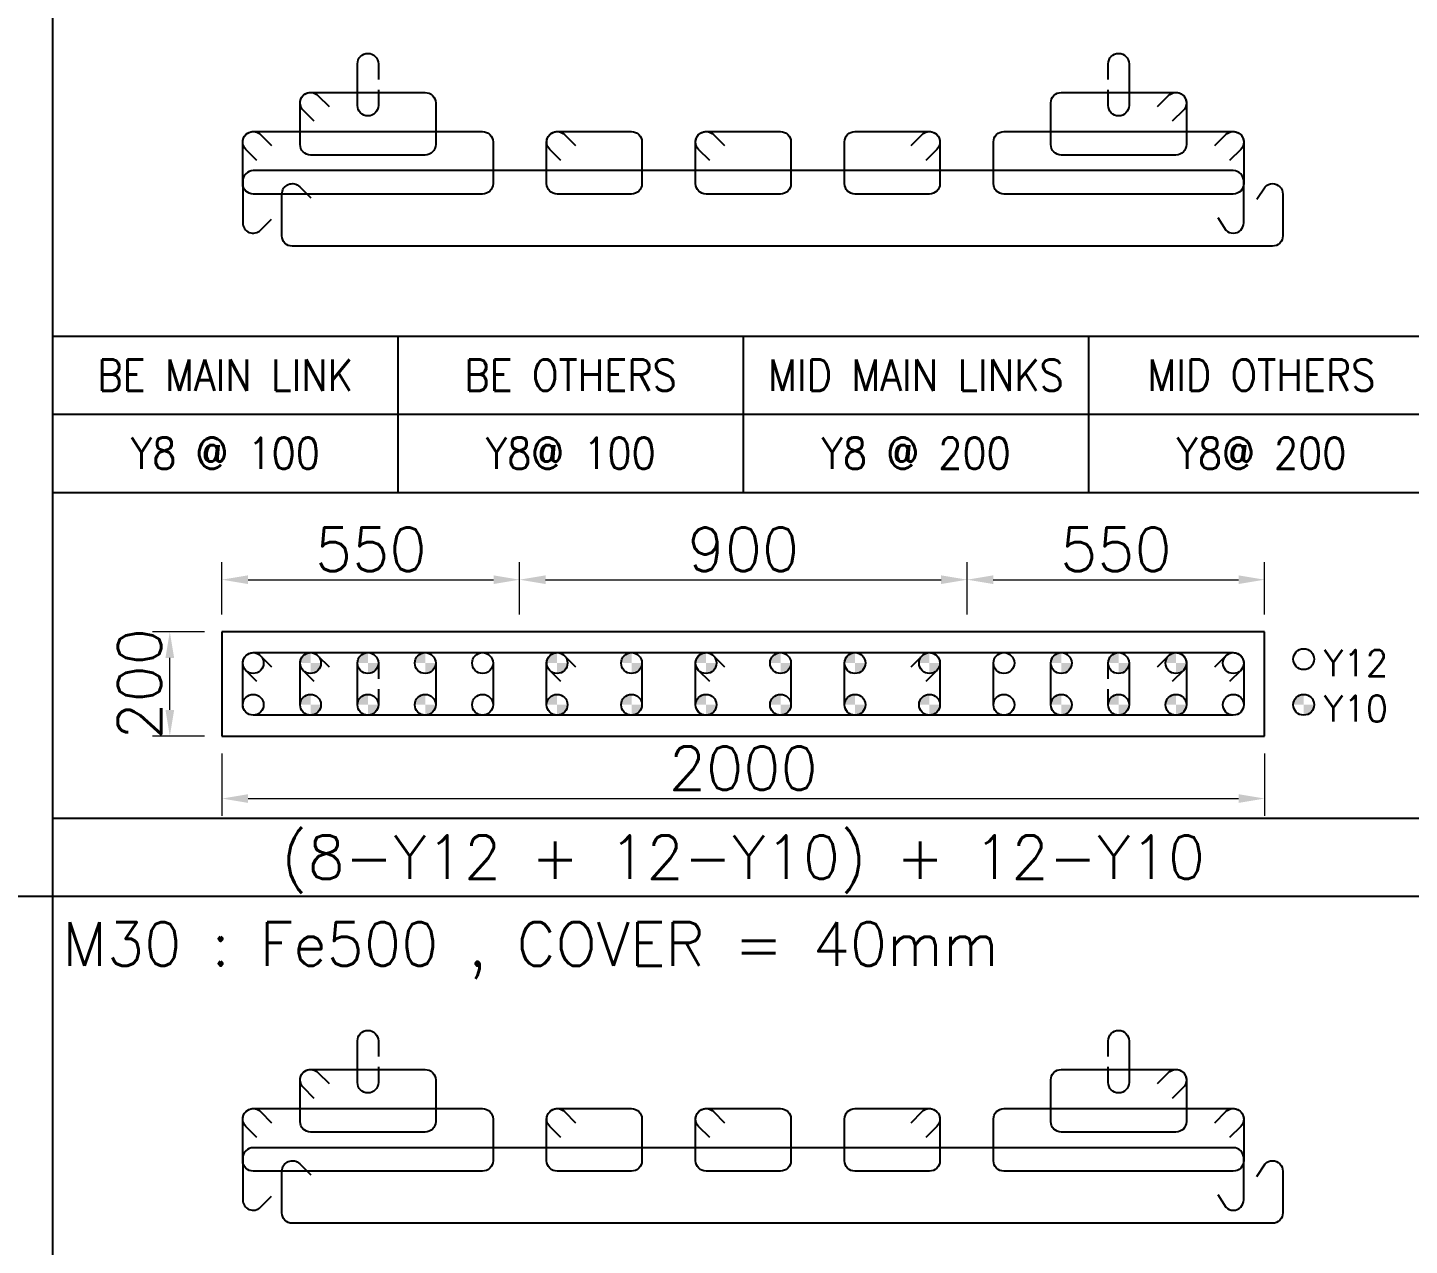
# Model space of a CAD drawing. Header units: millimetres. Extents: x -28339001 to -28288919, y 786803 to 887141.
# Drawn here: x -28332637 to -28324686, y 816841 to 823851 of the extents above; entities that cross this region are included whole.
import ezdxf
from ezdxf.enums import TextEntityAlignment as Align

# ---------------------------------------------------------------- set-up
doc = ezdxf.new("R2010")
doc.units = ezdxf.units.MM
doc.header["$LTSCALE"] = 1000
doc.header["$MEASUREMENT"] = 0
doc.header["$PDMODE"] = 34
doc.header["$PDSIZE"] = -8
doc.layers.get('0').update_dxf_attribs({"lineweight": 5})
for name, color, linetype in [('04 NORMAL TEXT.', 4, 'Continuous'), ('09 COL TEXT-SCH', 2, 'Continuous'), ('14 REINF', 6, 'Continuous'), ('22 TABLE FRAME', 5, 'Continuous'), ('23 STIRRUPS', 5, 'Continuous'), ('TEXT', 4, 'Continuous')]:
    doc.layers.add(name, color=color, linetype=linetype)
doc.layers.add('19 COLUMN', color=1, linetype='Continuous', lineweight=25)
doc.styles.add('ROMANS', font='simplex.shx')
doc.dimstyles.new('D 50', dxfattribs={"dimscale": 100, "dimtxt": 3, "dimasz": 1.5, "dimexe": 1, "dimexo": 1, "dimgap": 0.5, "dimtad": 1, "dimdec": 0, "dimdsep": 46, "dimtxsty": 'ROMANS', "dimcen": 2.5, "dimclrd": 5, "dimclre": 5, "dimclrt": 4, "dimadec": 0, "dimazin": 0, "dimtfac": 1, "dimtdec": 0, "dimtmove": 0, "dimatfit": 3, "dimfxl": 1, "dimlwd": 0, "dimlwe": 0, "dimarcsym": 0})

# ---------------------------------------------------------------- blocks, each defined once
blk = doc.blocks.new('*D25')
at = {"color": 5, "lineweight": 0, "transparency": 16777216}
for p, q in [((-28331518.5659, 819673.0245), (-28331518.5659, 819313.0245)), ((-28325518.5659, 819673.0245), (-28325518.5659, 819313.0245)), ((-28331368.5659, 819413.0245), (-28325668.5659, 819413.0245))]:
    blk.add_line(p, q, dxfattribs=at)
at = {"color": 5, "transparency": 16777216}
for points in [[(-28331368.5659, 819438.0245), (-28331368.5659, 819388.0245), (-28331518.5659, 819413.0245)], [(-28325668.5659, 819388.0245), (-28325668.5659, 819438.0245), (-28325518.5659, 819413.0245)]]:
    blk.add_solid(points, dxfattribs=at)
at = {"layer": 'Defpoints', "color": 0, "transparency": 16777216}
for p in [(-28331518.5659, 819773.0245), (-28325518.5659, 819773.0245), (-28325518.5659, 819413.0245)]:
    blk.add_point(p, dxfattribs=at)
at = {"color": 4, "transparency": 16777216, "insert": (-28328518.5659, 819588.0245), "char_height": 250, "attachment_point": 5, "style": 'ROMANS'}
blk.add_mtext('2000', dxfattribs=at)
blk = doc.blocks.new('*D71')
at = {"color": 5, "lineweight": 0, "transparency": 16777216}
for p, q in [((-28331618.5659, 820373.0245), (-28331918.5659, 820373.0245)), ((-28331818.5659, 819923.0245), (-28331818.5659, 820223.0245)), ((-28331618.5659, 819773.0245), (-28331918.5659, 819773.0245))]:
    blk.add_line(p, q, dxfattribs=at)
at = {"color": 5, "transparency": 16777216}
for points in [[(-28331793.5659, 820223.0245), (-28331843.5659, 820223.0245), (-28331818.5659, 820373.0245)], [(-28331843.5659, 819923.0245), (-28331793.5659, 819923.0245), (-28331818.5659, 819773.0245)]]:
    blk.add_solid(points, dxfattribs=at)
at = {"layer": 'Defpoints', "color": 0, "transparency": 16777216}
for p in [(-28331818.5659, 820373.0245), (-28331518.5659, 820373.0245), (-28331518.5659, 819773.0245)]:
    blk.add_point(p, dxfattribs=at)
at = {"color": 4, "transparency": 16777216, "insert": (-28331993.5659, 820073.0245), "char_height": 250, "attachment_point": 5, "rotation": 90, "style": 'ROMANS'}
blk.add_mtext('200', dxfattribs=at)
blk = doc.blocks.new('*D72')
at = {"color": 5, "lineweight": 0, "transparency": 16777216}
for p, q in [((-28331518.5659, 820473.0245), (-28331518.5659, 820773.0245)), ((-28329805.8677, 820473.0245), (-28329805.8677, 820773.0245)), ((-28331368.5659, 820673.0245), (-28329955.8677, 820673.0245))]:
    blk.add_line(p, q, dxfattribs=at)
at = {"color": 5, "transparency": 16777216}
for points in [[(-28331368.5659, 820698.0245), (-28331368.5659, 820648.0245), (-28331518.5659, 820673.0245)], [(-28329955.8677, 820648.0245), (-28329955.8677, 820698.0245), (-28329805.8677, 820673.0245)]]:
    blk.add_solid(points, dxfattribs=at)
at = {"layer": 'Defpoints', "color": 0, "transparency": 16777216}
for p in [(-28329805.8677, 820673.0245), (-28331518.5659, 820373.0245), (-28329805.8677, 820373.0245)]:
    blk.add_point(p, dxfattribs=at)
at = {"color": 4, "transparency": 16777216, "insert": (-28330662.2168, 820848.0245), "char_height": 250, "attachment_point": 5, "style": 'ROMANS'}
blk.add_mtext('550', dxfattribs=at)
blk = doc.blocks.new('*D73')
at = {"color": 5, "lineweight": 0, "transparency": 16777216}
for p, q in [((-28329805.8677, 820473.0245), (-28329805.8677, 820773.0245)), ((-28327230.0128, 820473.0245), (-28327230.0128, 820773.0245)), ((-28329655.8677, 820673.0245), (-28327380.0128, 820673.0245))]:
    blk.add_line(p, q, dxfattribs=at)
at = {"color": 5, "transparency": 16777216}
for points in [[(-28329655.8677, 820698.0245), (-28329655.8677, 820648.0245), (-28329805.8677, 820673.0245)], [(-28327380.0128, 820648.0245), (-28327380.0128, 820698.0245), (-28327230.0128, 820673.0245)]]:
    blk.add_solid(points, dxfattribs=at)
at = {"layer": 'Defpoints', "color": 0, "transparency": 16777216}
for p in [(-28327230.0128, 820673.0245), (-28329805.8677, 820373.0245), (-28327230.0128, 820373.0245)]:
    blk.add_point(p, dxfattribs=at)
at = {"color": 4, "transparency": 16777216, "insert": (-28328517.94025, 820848.0245), "char_height": 250, "attachment_point": 5, "style": 'ROMANS'}
blk.add_mtext('900', dxfattribs=at)
blk = doc.blocks.new('*D74')
at = {"color": 5, "lineweight": 0, "transparency": 16777216}
for p, q in [((-28327230.0128, 820473.0245), (-28327230.0128, 820773.0245)), ((-28325518.5659, 820473.0245), (-28325518.5659, 820773.0245)), ((-28327080.0128, 820673.0245), (-28325668.5659, 820673.0245))]:
    blk.add_line(p, q, dxfattribs=at)
at = {"color": 5, "transparency": 16777216}
for points in [[(-28327080.0128, 820698.0245), (-28327080.0128, 820648.0245), (-28327230.0128, 820673.0245)], [(-28325668.5659, 820648.0245), (-28325668.5659, 820698.0245), (-28325518.5659, 820673.0245)]]:
    blk.add_solid(points, dxfattribs=at)
at = {"layer": 'Defpoints', "color": 0, "transparency": 16777216}
for p in [(-28325518.5659, 820673.0245), (-28327230.0128, 820373.0245), (-28325518.5659, 820373.0245)]:
    blk.add_point(p, dxfattribs=at)
at = {"color": 4, "transparency": 16777216, "insert": (-28326374.28935, 820848.0245), "char_height": 250, "attachment_point": 5, "style": 'ROMANS'}
blk.add_mtext('550', dxfattribs=at)

msp = doc.modelspace()

# ---------------------------------------------------------------- hatches: boundary and pattern name
at = {"layer": '14 REINF'}
h = msp.add_hatch(color=6, dxfattribs=at)
edge = h.paths.add_edge_path(flags=0)
edge.add_line((-28331068.6, 820193), (-28331008.6, 820193))
edge.add_line((-28331008.6, 820193), (-28331008.6, 820253))
edge.add_arc((-28331008.6, 820193), 60, 90, 180)
edge = h.paths.add_edge_path(flags=0)
edge.add_line((-28330948.6, 820193), (-28331008.6, 820193))
edge.add_line((-28331008.6, 820193), (-28331008.6, 820133))
edge.add_arc((-28331008.6, 820193), 60, 270, 360)
h = msp.add_hatch(color=6, dxfattribs=at)
edge = h.paths.add_edge_path(flags=0)
edge.add_line((-28330738.6, 820193), (-28330678.6, 820193))
edge.add_line((-28330678.6, 820193), (-28330678.6, 820253))
edge.add_arc((-28330678.6, 820193), 60, 90, 180)
edge = h.paths.add_edge_path(flags=0)
edge.add_line((-28330618.6, 820193), (-28330678.6, 820193))
edge.add_line((-28330678.6, 820193), (-28330678.6, 820133))
edge.add_arc((-28330678.6, 820193), 60, 270, 360)
h = msp.add_hatch(color=6, dxfattribs=at)
edge = h.paths.add_edge_path(flags=0)
edge.add_line((-28330408.6, 820193), (-28330348.6, 820193))
edge.add_line((-28330348.6, 820193), (-28330348.6, 820253))
edge.add_arc((-28330348.6, 820193), 60, 90, 180)
edge = h.paths.add_edge_path(flags=0)
edge.add_line((-28330288.6, 820193), (-28330348.6, 820193))
edge.add_line((-28330348.6, 820193), (-28330348.6, 820133))
edge.add_arc((-28330348.6, 820193), 60, 270, 360)
h = msp.add_hatch(color=6, dxfattribs=at)
edge = h.paths.add_edge_path(flags=0)
edge.add_line((-28329650, 820193), (-28329590, 820193))
edge.add_line((-28329590, 820193), (-28329590, 820253))
edge.add_arc((-28329590, 820193), 60, 90, 180)
edge = h.paths.add_edge_path(flags=0)
edge.add_line((-28329530, 820193), (-28329590, 820193))
edge.add_line((-28329590, 820193), (-28329590, 820133))
edge.add_arc((-28329590, 820193), 60, 270, 360)
h = msp.add_hatch(color=6, dxfattribs=at)
edge = h.paths.add_edge_path(flags=0)
edge.add_line((-28329221.4, 820193), (-28329161.4, 820193))
edge.add_line((-28329161.4, 820193), (-28329161.4, 820253))
edge.add_arc((-28329161.4, 820193), 60, 90, 180)
edge = h.paths.add_edge_path(flags=0)
edge.add_line((-28329101.4, 820193), (-28329161.4, 820193))
edge.add_line((-28329161.4, 820193), (-28329161.4, 820133))
edge.add_arc((-28329161.4, 820193), 60, 270, 360)
h = msp.add_hatch(color=6, dxfattribs=at)
edge = h.paths.add_edge_path(flags=0)
edge.add_line((-28328792.9, 820193), (-28328732.9, 820193))
edge.add_line((-28328732.9, 820193), (-28328732.9, 820253))
edge.add_arc((-28328732.9, 820193), 60, 90, 180)
edge = h.paths.add_edge_path(flags=0)
edge.add_line((-28328672.9, 820193), (-28328732.9, 820193))
edge.add_line((-28328732.9, 820193), (-28328732.9, 820133))
edge.add_arc((-28328732.9, 820193), 60, 270, 360)
h = msp.add_hatch(color=6, dxfattribs=at)
edge = h.paths.add_edge_path(flags=0)
edge.add_line((-28328364.3, 820193), (-28328304.3, 820193))
edge.add_line((-28328304.3, 820193), (-28328304.3, 820253))
edge.add_arc((-28328304.3, 820193), 60, 90, 180)
edge = h.paths.add_edge_path(flags=0)
edge.add_line((-28328244.3, 820193), (-28328304.3, 820193))
edge.add_line((-28328304.3, 820193), (-28328304.3, 820133))
edge.add_arc((-28328304.3, 820193), 60, 270, 360)
h = msp.add_hatch(color=6, dxfattribs=at)
edge = h.paths.add_edge_path(flags=0)
edge.add_line((-28327935.7, 820193), (-28327875.7, 820193))
edge.add_line((-28327875.7, 820193), (-28327875.7, 820253))
edge.add_arc((-28327875.7, 820193), 60, 90, 180)
edge = h.paths.add_edge_path(flags=0)
edge.add_line((-28327815.7, 820193), (-28327875.7, 820193))
edge.add_line((-28327875.7, 820193), (-28327875.7, 820133))
edge.add_arc((-28327875.7, 820193), 60, 270, 360)
h = msp.add_hatch(color=6, dxfattribs=at)
edge = h.paths.add_edge_path(flags=0)
edge.add_line((-28327507.1, 820193), (-28327447.1, 820193))
edge.add_line((-28327447.1, 820193), (-28327447.1, 820253))
edge.add_arc((-28327447.1, 820193), 60, 90, 180)
edge = h.paths.add_edge_path(flags=0)
edge.add_line((-28327387.1, 820193), (-28327447.1, 820193))
edge.add_line((-28327447.1, 820193), (-28327447.1, 820133))
edge.add_arc((-28327447.1, 820193), 60, 270, 360)
h = msp.add_hatch(color=6, dxfattribs=at)
edge = h.paths.add_edge_path(flags=0)
edge.add_line((-28326748.6, 820193), (-28326688.6, 820193))
edge.add_line((-28326688.6, 820193), (-28326688.6, 820253))
edge.add_arc((-28326688.6, 820193), 60, 90, 180)
edge = h.paths.add_edge_path(flags=0)
edge.add_line((-28326628.6, 820193), (-28326688.6, 820193))
edge.add_line((-28326688.6, 820193), (-28326688.6, 820133))
edge.add_arc((-28326688.6, 820193), 60, 270, 360)
h = msp.add_hatch(color=6, dxfattribs=at)
edge = h.paths.add_edge_path(flags=0)
edge.add_line((-28326418.6, 820193), (-28326358.6, 820193))
edge.add_line((-28326358.6, 820193), (-28326358.6, 820253))
edge.add_arc((-28326358.6, 820193), 60, 90, 180)
edge = h.paths.add_edge_path(flags=0)
edge.add_line((-28326298.6, 820193), (-28326358.6, 820193))
edge.add_line((-28326358.6, 820193), (-28326358.6, 820133))
edge.add_arc((-28326358.6, 820193), 60, 270, 360)
h = msp.add_hatch(color=6, dxfattribs=at)
edge = h.paths.add_edge_path(flags=0)
edge.add_line((-28326088.6, 820193), (-28326028.6, 820193))
edge.add_line((-28326028.6, 820193), (-28326028.6, 820253))
edge.add_arc((-28326028.6, 820193), 60, 90, 180)
edge = h.paths.add_edge_path(flags=0)
edge.add_line((-28325968.6, 820193), (-28326028.6, 820193))
edge.add_line((-28326028.6, 820193), (-28326028.6, 820133))
edge.add_arc((-28326028.6, 820193), 60, 270, 360)
h = msp.add_hatch(color=6, dxfattribs=at)
edge = h.paths.add_edge_path(flags=0)
edge.add_line((-28331068.6, 819953), (-28331008.6, 819953))
edge.add_line((-28331008.6, 819953), (-28331008.6, 820013))
edge.add_arc((-28331008.6, 819953), 60, 90, 180)
edge = h.paths.add_edge_path(flags=0)
edge.add_line((-28330948.6, 819953), (-28331008.6, 819953))
edge.add_line((-28331008.6, 819953), (-28331008.6, 819893))
edge.add_arc((-28331008.6, 819953), 60, 270, 360)
h = msp.add_hatch(color=6, dxfattribs=at)
edge = h.paths.add_edge_path(flags=0)
edge.add_line((-28330738.6, 819953), (-28330678.6, 819953))
edge.add_line((-28330678.6, 819953), (-28330678.6, 820013))
edge.add_arc((-28330678.6, 819953), 60, 90, 180)
edge = h.paths.add_edge_path(flags=0)
edge.add_line((-28330618.6, 819953), (-28330678.6, 819953))
edge.add_line((-28330678.6, 819953), (-28330678.6, 819893))
edge.add_arc((-28330678.6, 819953), 60, 270, 360)
h = msp.add_hatch(color=6, dxfattribs=at)
edge = h.paths.add_edge_path(flags=0)
edge.add_line((-28330408.6, 819953), (-28330348.6, 819953))
edge.add_line((-28330348.6, 819953), (-28330348.6, 820013))
edge.add_arc((-28330348.6, 819953), 60, 90, 180)
edge = h.paths.add_edge_path(flags=0)
edge.add_line((-28330288.6, 819953), (-28330348.6, 819953))
edge.add_line((-28330348.6, 819953), (-28330348.6, 819893))
edge.add_arc((-28330348.6, 819953), 60, 270, 360)
h = msp.add_hatch(color=6, dxfattribs=at)
edge = h.paths.add_edge_path(flags=0)
edge.add_line((-28329650, 819953), (-28329590, 819953))
edge.add_line((-28329590, 819953), (-28329590, 820013))
edge.add_arc((-28329590, 819953), 60, 90, 180)
edge = h.paths.add_edge_path(flags=0)
edge.add_line((-28329530, 819953), (-28329590, 819953))
edge.add_line((-28329590, 819953), (-28329590, 819893))
edge.add_arc((-28329590, 819953), 60, 270, 360)
h = msp.add_hatch(color=6, dxfattribs=at)
edge = h.paths.add_edge_path(flags=0)
edge.add_line((-28329221.4, 819953), (-28329161.4, 819953))
edge.add_line((-28329161.4, 819953), (-28329161.4, 820013))
edge.add_arc((-28329161.4, 819953), 60, 90, 180)
edge = h.paths.add_edge_path(flags=0)
edge.add_line((-28329101.4, 819953), (-28329161.4, 819953))
edge.add_line((-28329161.4, 819953), (-28329161.4, 819893))
edge.add_arc((-28329161.4, 819953), 60, 270, 360)
h = msp.add_hatch(color=6, dxfattribs=at)
edge = h.paths.add_edge_path(flags=0)
edge.add_line((-28328792.9, 819953), (-28328732.9, 819953))
edge.add_line((-28328732.9, 819953), (-28328732.9, 820013))
edge.add_arc((-28328732.9, 819953), 60, 90, 180)
edge = h.paths.add_edge_path(flags=0)
edge.add_line((-28328672.9, 819953), (-28328732.9, 819953))
edge.add_line((-28328732.9, 819953), (-28328732.9, 819893))
edge.add_arc((-28328732.9, 819953), 60, 270, 360)
h = msp.add_hatch(color=6, dxfattribs=at)
edge = h.paths.add_edge_path(flags=0)
edge.add_line((-28328364.3, 819953), (-28328304.3, 819953))
edge.add_line((-28328304.3, 819953), (-28328304.3, 820013))
edge.add_arc((-28328304.3, 819953), 60, 90, 180)
edge = h.paths.add_edge_path(flags=0)
edge.add_line((-28328244.3, 819953), (-28328304.3, 819953))
edge.add_line((-28328304.3, 819953), (-28328304.3, 819893))
edge.add_arc((-28328304.3, 819953), 60, 270, 360)
h = msp.add_hatch(color=6, dxfattribs=at)
edge = h.paths.add_edge_path(flags=0)
edge.add_line((-28327935.7, 819953), (-28327875.7, 819953))
edge.add_line((-28327875.7, 819953), (-28327875.7, 820013))
edge.add_arc((-28327875.7, 819953), 60, 90, 180)
edge = h.paths.add_edge_path(flags=0)
edge.add_line((-28327815.7, 819953), (-28327875.7, 819953))
edge.add_line((-28327875.7, 819953), (-28327875.7, 819893))
edge.add_arc((-28327875.7, 819953), 60, 270, 360)
h = msp.add_hatch(color=6, dxfattribs=at)
edge = h.paths.add_edge_path(flags=0)
edge.add_line((-28327507.1, 819953), (-28327447.1, 819953))
edge.add_line((-28327447.1, 819953), (-28327447.1, 820013))
edge.add_arc((-28327447.1, 819953), 60, 90, 180)
edge = h.paths.add_edge_path(flags=0)
edge.add_line((-28327387.1, 819953), (-28327447.1, 819953))
edge.add_line((-28327447.1, 819953), (-28327447.1, 819893))
edge.add_arc((-28327447.1, 819953), 60, 270, 360)
h = msp.add_hatch(color=6, dxfattribs=at)
edge = h.paths.add_edge_path(flags=0)
edge.add_line((-28326748.6, 819953), (-28326688.6, 819953))
edge.add_line((-28326688.6, 819953), (-28326688.6, 820013))
edge.add_arc((-28326688.6, 819953), 60, 90, 180)
edge = h.paths.add_edge_path(flags=0)
edge.add_line((-28326628.6, 819953), (-28326688.6, 819953))
edge.add_line((-28326688.6, 819953), (-28326688.6, 819893))
edge.add_arc((-28326688.6, 819953), 60, 270, 360)
h = msp.add_hatch(color=6, dxfattribs=at)
edge = h.paths.add_edge_path(flags=0)
edge.add_line((-28326418.6, 819953), (-28326358.6, 819953))
edge.add_line((-28326358.6, 819953), (-28326358.6, 820013))
edge.add_arc((-28326358.6, 819953), 60, 90, 180)
edge = h.paths.add_edge_path(flags=0)
edge.add_line((-28326298.6, 819953), (-28326358.6, 819953))
edge.add_line((-28326358.6, 819953), (-28326358.6, 819893))
edge.add_arc((-28326358.6, 819953), 60, 270, 360)
h = msp.add_hatch(color=6, dxfattribs=at)
edge = h.paths.add_edge_path(flags=0)
edge.add_line((-28326088.6, 819953), (-28326028.6, 819953))
edge.add_line((-28326028.6, 819953), (-28326028.6, 820013))
edge.add_arc((-28326028.6, 819953), 60, 90, 180)
edge = h.paths.add_edge_path(flags=0)
edge.add_line((-28325968.6, 819953), (-28326028.6, 819953))
edge.add_line((-28326028.6, 819953), (-28326028.6, 819893))
edge.add_arc((-28326028.6, 819953), 60, 270, 360)
h = msp.add_hatch(color=6, dxfattribs=at)
edge = h.paths.add_edge_path(flags=0)
edge.add_line((-28325353.6, 819953), (-28325293.6, 819953))
edge.add_line((-28325293.6, 819953), (-28325293.6, 820013))
edge.add_arc((-28325293.6, 819953), 60, 90, 180)
edge = h.paths.add_edge_path(flags=0)
edge.add_line((-28325233.6, 819953), (-28325293.6, 819953))
edge.add_line((-28325293.6, 819953), (-28325293.6, 819893))
edge.add_arc((-28325293.6, 819953), 60, 270, 360)

# ---------------------------------------------------------------- linework, layer by layer
at = {"layer": '14 REINF', "color": 6}
for centre in [(-28331338.6, 820193), (-28331008.6, 820193), (-28330678.6, 820193), (-28330348.6, 820193), (-28330018.6, 820193), (-28329590, 820193), (-28329161.4, 820193), (-28328732.9, 820193), (-28328304.3, 820193), (-28327875.7, 820193), (-28327447.1, 820193), (-28327018.6, 820193), (-28326688.6, 820193), (-28326358.6, 820193), (-28326028.6, 820193), (-28325698.6, 820193), (-28325293.6, 820215.5), (-28331338.6, 819953), (-28331008.6, 819953), (-28330678.6, 819953), (-28330348.6, 819953), (-28330018.6, 819953), (-28329590, 819953), (-28329161.4, 819953), (-28328732.9, 819953), (-28328304.3, 819953), (-28327875.7, 819953), (-28327447.1, 819953), (-28327018.6, 819953), (-28326688.6, 819953), (-28326358.6, 819953), (-28326028.6, 819953), (-28325698.6, 819953), (-28325293.6, 819953)]:
    msp.add_circle(centre, 60, dxfattribs=at)
at = {"layer": '19 COLUMN', "color": 4}
for points in [[(-28325518.6, 820373), (-28331518.6, 820373)], [(-28331518.6, 820373), (-28331518.6, 819773)], [(-28325518.6, 819773), (-28325518.6, 820373)], [(-28331518.6, 819773), (-28325518.6, 819773)]]:
    msp.add_lwpolyline(points, dxfattribs=at)
at = {"layer": '22 TABLE FRAME', "color": 5, "linetype": 'Continuous'}
for p, q in [((-28332493.6, 863850.8), (-28332493.6, 789225.8)), ((-28332493.6, 822075.8), (-28315603.6, 822075.8)), ((-28330506.1, 822075.8), (-28330506.1, 821175.8)), ((-28328518.6, 822075.8), (-28328518.6, 821175.8)), ((-28326531.1, 822075.8), (-28326531.1, 821175.8)), ((-28332493.6, 821625.8), (-28315603.6, 821625.8)), ((-28332493.6, 821175.8), (-28315603.6, 821175.8)), ((-28332493.6, 819300.8), (-28315603.6, 819300.8)), ((-28336993.6, 818850.8), (-28315603.6, 818850.8))]:
    msp.add_line(p, q, dxfattribs=at)
at = {"layer": '23 STIRRUPS', "color": 5}
for points in [[(-28330618.6, 823493), (-28330618.6, 823403, -1), (-28330738.6, 823403), (-28330738.6, 823643, -1), (-28330618.6, 823643), (-28330618.6, 823553)], [(-28326418.6, 823553), (-28326418.6, 823643, -1), (-28326298.6, 823643), (-28326298.6, 823403, -1), (-28326418.6, 823403), (-28326418.6, 823493)], [(-28330987.4, 823312), (-28331051, 823375.6, -0.668178), (-28331008.6, 823478), (-28330348.6, 823478, -0.414214), (-28330288.6, 823418), (-28330288.6, 823178, -0.414214), (-28330348.6, 823118), (-28331008.6, 823118, -0.414214), (-28331068.6, 823178), (-28331068.6, 823418, -0.668179), (-28330966.1, 823460.5), (-28330902.5, 823396.8)], [(-28326134.6, 823396.8), (-28326071, 823460.5, -0.668179), (-28325968.6, 823418), (-28325968.6, 823178, -0.414214), (-28326028.6, 823118), (-28326688.6, 823118, -0.414214), (-28326748.6, 823178), (-28326748.6, 823418, -0.414214), (-28326688.6, 823478), (-28326028.6, 823478, -0.668178), (-28325986.1, 823375.6), (-28326049.8, 823312)], [(-28331317.4, 823087), (-28331381, 823150.6, -0.668178), (-28331338.6, 823253), (-28330018.6, 823253, -0.414214), (-28329958.6, 823193), (-28329958.6, 822953, -0.414214), (-28330018.6, 822893), (-28331338.6, 822893, -0.414214), (-28331398.6, 822953), (-28331398.6, 823193, -0.668179), (-28331296.1, 823235.5), (-28331232.5, 823171.8)], [(-28329568.8, 823087), (-28329632.4, 823150.6, -0.668314), (-28329590, 823253), (-28329161.4, 823253, -0.41436), (-28329101.4, 823193), (-28329101.4, 822953, -0.41436), (-28329161.4, 822893), (-28329590, 822893, -0.414323), (-28329650, 822953), (-28329650, 823193, -0.668179), (-28329547.6, 823235.5), (-28329483.9, 823171.8)], [(-28328711.6, 823087), (-28328775.3, 823150.6, -0.668133), (-28328732.8, 823253), (-28328304.3, 823253, -0.414177), (-28328244.3, 823193), (-28328244.3, 822953, -0.414177), (-28328304.3, 822893), (-28328732.8, 822893, -0.414177), (-28328792.8, 822953), (-28328792.8, 823193, -0.668179), (-28328690.4, 823235.5), (-28328626.8, 823171.8)], [(-28327553.2, 823171.8), (-28327489.5, 823235.5, -0.668179), (-28327387.1, 823193), (-28327387.1, 822953, -0.414323), (-28327447.1, 822893), (-28327875.7, 822893, -0.41436), (-28327935.7, 822953), (-28327935.7, 823193, -0.41436), (-28327875.7, 823253), (-28327447.1, 823253, -0.668314), (-28327404.7, 823150.6), (-28327468.3, 823087)], [(-28325804.6, 823171.8), (-28325741, 823235.5, -0.668179), (-28325638.6, 823193), (-28325638.6, 822953, -0.414214), (-28325698.6, 822893), (-28327018.6, 822893, -0.414214), (-28327078.6, 822953), (-28327078.6, 823193, -0.414214), (-28327018.6, 823253), (-28325698.6, 823253, -0.668178), (-28325656.1, 823150.6), (-28325719.8, 823087)], [(-28325788.6, 822758), (-28325741, 822685.6, 0.198912), (-28325698.6, 822668, 0.414214), (-28325638.6, 822728), (-28325638.6, 822968, 0.414214), (-28325698.6, 823028), (-28331338.6, 823028, 0.414214), (-28331398.6, 822968), (-28331398.6, 822728, 0.668179), (-28331296.1, 822685.6), (-28331232.5, 822749.2)], [(-28325563.6, 822863), (-28325516, 822935.5, -0.198912), (-28325473.6, 822953, -0.414214), (-28325413.6, 822893), (-28325413.6, 822653, -0.414214), (-28325473.6, 822593), (-28331113.6, 822593, -0.414214), (-28331173.6, 822653), (-28331173.6, 822893, -0.668179), (-28331071.1, 822935.5), (-28331007.5, 822871.8)], [(-28331317.4, 820087), (-28331381, 820150.6, -0.668178), (-28331338.6, 820253), (-28325698.6, 820253, -0.414214), (-28325638.6, 820193), (-28325638.6, 819953, -0.414214), (-28325698.6, 819893), (-28331338.6, 819893, -0.414214), (-28331398.6, 819953), (-28331398.6, 820193, -0.668179), (-28331296.1, 820235.5), (-28331232.5, 820171.8)], [(-28331317.4, 820087), (-28331381, 820150.6, -0.668178), (-28331338.6, 820253), (-28330018.6, 820253, -0.414214), (-28329958.6, 820193), (-28329958.6, 819953, -0.414214), (-28330018.6, 819893), (-28331338.6, 819893, -0.414214), (-28331398.6, 819953), (-28331398.6, 820193, -0.668179), (-28331296.1, 820235.5), (-28331232.5, 820171.8)], [(-28330987.4, 820087), (-28331051, 820150.6, -0.668178), (-28331008.6, 820253), (-28330348.6, 820253, -0.414214), (-28330288.6, 820193), (-28330288.6, 819953, -0.414214), (-28330348.6, 819893), (-28331008.6, 819893, -0.414214), (-28331068.6, 819953), (-28331068.6, 820193, -0.668179), (-28330966.1, 820235.5), (-28330902.5, 820171.8)], [(-28330618.6, 820043), (-28330618.6, 819953, -1), (-28330738.6, 819953), (-28330738.6, 820193, -1), (-28330618.6, 820193), (-28330618.6, 820103)], [(-28329568.8, 820087), (-28329632.4, 820150.6, -0.668314), (-28329590, 820253), (-28329161.4, 820253, -0.41436), (-28329101.4, 820193), (-28329101.4, 819953, -0.41436), (-28329161.4, 819893), (-28329590, 819893, -0.414323), (-28329650, 819953), (-28329650, 820193, -0.668179), (-28329547.6, 820235.5), (-28329483.9, 820171.8)], [(-28328711.6, 820087), (-28328775.3, 820150.6, -0.668133), (-28328732.8, 820253), (-28328304.3, 820253, -0.414177), (-28328244.3, 820193), (-28328244.3, 819953, -0.414177), (-28328304.3, 819893), (-28328732.8, 819893, -0.414177), (-28328792.8, 819953), (-28328792.8, 820193, -0.668179), (-28328690.4, 820235.5), (-28328626.8, 820171.8)], [(-28327553.2, 820171.8), (-28327489.5, 820235.5, -0.668179), (-28327387.1, 820193), (-28327387.1, 819953, -0.414323), (-28327447.1, 819893), (-28327875.7, 819893, -0.41436), (-28327935.7, 819953), (-28327935.7, 820193, -0.41436), (-28327875.7, 820253), (-28327447.1, 820253, -0.668314), (-28327404.7, 820150.6), (-28327468.3, 820087)], [(-28325804.6, 820171.8), (-28325741, 820235.5, -0.668179), (-28325638.6, 820193), (-28325638.6, 819953, -0.414214), (-28325698.6, 819893), (-28327018.6, 819893, -0.414214), (-28327078.6, 819953), (-28327078.6, 820193, -0.414214), (-28327018.6, 820253), (-28325698.6, 820253, -0.668178), (-28325656.1, 820150.6), (-28325719.8, 820087)], [(-28326134.6, 820171.8), (-28326071, 820235.5, -0.668179), (-28325968.6, 820193), (-28325968.6, 819953, -0.414214), (-28326028.6, 819893), (-28326688.6, 819893, -0.414214), (-28326748.6, 819953), (-28326748.6, 820193, -0.414214), (-28326688.6, 820253), (-28326028.6, 820253, -0.668178), (-28325986.1, 820150.6), (-28326049.8, 820087)], [(-28326418.6, 820103), (-28326418.6, 820193, -1), (-28326298.6, 820193), (-28326298.6, 819953, -1), (-28326418.6, 819953), (-28326418.6, 820043)], [(-28330618.6, 817868), (-28330618.6, 817778, -1), (-28330738.6, 817778), (-28330738.6, 818018, -1), (-28330618.6, 818018), (-28330618.6, 817928)], [(-28326418.6, 817928), (-28326418.6, 818018, -1), (-28326298.6, 818018), (-28326298.6, 817778, -1), (-28326418.6, 817778), (-28326418.6, 817868)], [(-28330987.4, 817687), (-28331051, 817750.6, -0.668178), (-28331008.6, 817853), (-28330348.6, 817853, -0.414214), (-28330288.6, 817793), (-28330288.6, 817553, -0.414214), (-28330348.6, 817493), (-28331008.6, 817493, -0.414214), (-28331068.6, 817553), (-28331068.6, 817793, -0.668179), (-28330966.1, 817835.5), (-28330902.5, 817771.8)], [(-28326134.6, 817771.8), (-28326071, 817835.5, -0.668179), (-28325968.6, 817793), (-28325968.6, 817553, -0.414214), (-28326028.6, 817493), (-28326688.6, 817493, -0.414214), (-28326748.6, 817553), (-28326748.6, 817793, -0.414214), (-28326688.6, 817853), (-28326028.6, 817853, -0.668178), (-28325986.1, 817750.6), (-28326049.8, 817687)], [(-28331317.4, 817462), (-28331381, 817525.6, -0.668178), (-28331338.6, 817628), (-28330018.6, 817628, -0.414214), (-28329958.6, 817568), (-28329958.6, 817328, -0.414214), (-28330018.6, 817268), (-28331338.6, 817268, -0.414214), (-28331398.6, 817328), (-28331398.6, 817568, -0.668179), (-28331296.1, 817610.5), (-28331232.5, 817546.8)], [(-28329568.8, 817462), (-28329632.4, 817525.6, -0.668314), (-28329590, 817628), (-28329161.4, 817628, -0.41436), (-28329101.4, 817568), (-28329101.4, 817328, -0.41436), (-28329161.4, 817268), (-28329590, 817268, -0.414323), (-28329650, 817328), (-28329650, 817568, -0.668179), (-28329547.6, 817610.5), (-28329483.9, 817546.8)], [(-28328711.6, 817462), (-28328775.3, 817525.6, -0.668133), (-28328732.8, 817628), (-28328304.3, 817628, -0.414177), (-28328244.3, 817568), (-28328244.3, 817328, -0.414177), (-28328304.3, 817268), (-28328732.8, 817268, -0.414177), (-28328792.8, 817328), (-28328792.8, 817568, -0.668179), (-28328690.4, 817610.5), (-28328626.8, 817546.8)], [(-28327553.2, 817546.8), (-28327489.5, 817610.5, -0.668179), (-28327387.1, 817568), (-28327387.1, 817328, -0.414323), (-28327447.1, 817268), (-28327875.7, 817268, -0.41436), (-28327935.7, 817328), (-28327935.7, 817568, -0.41436), (-28327875.7, 817628), (-28327447.1, 817628, -0.668314), (-28327404.7, 817525.6), (-28327468.3, 817462)], [(-28325804.6, 817546.8), (-28325741, 817610.5, -0.668179), (-28325638.6, 817568), (-28325638.6, 817328, -0.414214), (-28325698.6, 817268), (-28327018.6, 817268, -0.414214), (-28327078.6, 817328), (-28327078.6, 817568, -0.414214), (-28327018.6, 817628), (-28325698.6, 817628, -0.668178), (-28325656.1, 817525.6), (-28325719.8, 817462)], [(-28325788.6, 817133), (-28325741, 817060.6, 0.198912), (-28325698.6, 817043, 0.414214), (-28325638.6, 817103), (-28325638.6, 817343, 0.414214), (-28325698.6, 817403), (-28331338.6, 817403, 0.414214), (-28331398.6, 817343), (-28331398.6, 817103, 0.668179), (-28331296.1, 817060.6), (-28331232.5, 817124.2)], [(-28325563.6, 817238), (-28325516, 817310.5, -0.198912), (-28325473.6, 817328, -0.414214), (-28325413.6, 817268), (-28325413.6, 817028, -0.414214), (-28325473.6, 816968), (-28331113.6, 816968, -0.414214), (-28331173.6, 817028), (-28331173.6, 817268, -0.668179), (-28331071.1, 817310.5), (-28331007.5, 817246.8)]]:
    msp.add_lwpolyline(points, format="xyb", dxfattribs=at)

# ---------------------------------------------------------------- texts
at = {"layer": '04 NORMAL TEXT.', "color": 4, "style": 'ROMANS', "width": 0.9}
for s, p in [('BE MAIN LINK', (-28331499.8, 821850.8)), ('BE OTHERS', (-28329512.3, 821850.8)), ('MID MAIN LINKS', (-28327524.8, 821850.8)), ('MID OTHERS', (-28325537.3, 821850.8)), ('Y8 @ 100', (-28331499.8, 821400.8)), ('Y8@ 100', (-28329512.3, 821400.8)), ('Y8 @ 200', (-28327524.8, 821400.8)), ('Y8@ 200', (-28325537.3, 821400.8))]:
    msp.add_text(s, height=180, dxfattribs=at).set_placement(p, align=Align.MIDDLE_CENTER)
at = {"layer": '09 COL TEXT-SCH', "color": 3, "linetype": 'Continuous', "style": 'ROMANS'}
msp.add_text('(8-Y12 + 12-Y10) + 12-Y10', height=250, dxfattribs=at).set_placement((-28328518.6, 819075.8), align=Align.MIDDLE_CENTER)
at = {"layer": 'TEXT', "style": 'ROMANS'}
for s, p in [('Y12', (-28325181.1, 820193.3)), ('Y10', (-28325181.1, 819930.8))]:
    msp.add_text(s, height=150, dxfattribs=at).set_placement(p, align=Align.MIDDLE_LEFT)
msp.add_text('M30 : Fe500 , COVER = 40mm', height=250, dxfattribs=at).set_placement((-28332437.3, 818450.8))

# ---------------------------------------------------------------- dimensions: what is measured, and where the dimension line sits
for p1, p2, distance, text, override, picture, middle in [((-28331518.6, 820373), (-28329805.9, 820373), 300, '550', {"dimtxt": 2.5, "dimtxsty": 'ROMANS'}, '*D72', (-28330662.2, 820848)), ((-28329805.9, 820373), (-28327230, 820373), 300, '900', {"dimtxt": 2.5, "dimtxsty": 'ROMANS'}, '*D73', (-28328517.9, 820848)), ((-28327230, 820373), (-28325518.6, 820373), 300, '550', {"dimtxt": 2.5, "dimtxsty": 'ROMANS'}, '*D74', (-28326374.3, 820848)), ((-28331518.6, 819773), (-28325518.6, 819773), -360, '2000', {"dimtxt": 2.5}, '*D25', (-28328518.6, 819588))]:
    dim = msp.add_aligned_dim(p1=p1, p2=p2, distance=distance, text=text, dimstyle='D 50', override=override)
    dim.commit()
    dim.dimension.update_dxf_attribs({"geometry": picture, "text_midpoint": middle})
dim = msp.add_linear_dim(base=(-28331818.6, 820373), p1=(-28331518.6, 819773), p2=(-28331518.6, 820373), angle=90, text='200', dimstyle='D 50', override={"dimtxt": 2.5})
dim.commit()
dim.dimension.update_dxf_attribs({"geometry": '*D71', "text_midpoint": (-28331818.6, 820073), "dimtype": 161})

doc.saveas('drawing.dxf')
